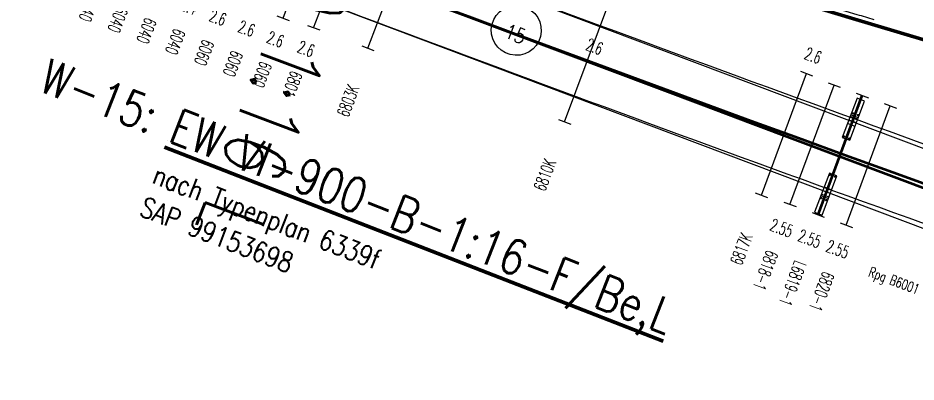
# Model space of a CAD drawing. Extents: x 2687065 to 2691361, y 1253360 to 1255888.
# Drawn here: x 2689215.91 to 2689233.87, y 1254935.64 to 1254942.92 of the extents above; entities that cross this region are included whole.
import ezdxf
from ezdxf.enums import TextEntityAlignment as Align

# ---------------------------------------------------------------- set-up
doc = ezdxf.new("R2010")
doc.units = 0
doc.header["$MEASUREMENT"] = 0
doc.linetypes.add('STRICHPUNKT', pattern=[1, 0.5, -0.25, 0, -0.25])
for name, color, linetype in [('A-HS-0014-_____', 1, 'STRICHPUNKT'), ('A-HS-0015-_____', 1, 'STRICHPUNKT'), ('A-N1-0014-_____', 1, 'STRICHPUNKT'), ('A-N1-0015-_____', 1, 'STRICHPUNKT'), ('BS-TR-A-Gleisstrang-LinieGeometrie', 7, 'Continuous'), ('BS-TR-A-Weiche-Kurzbezeichnung', 7, 'Continuous'), ('E-N1-0014-_____', 1, 'Continuous'), ('L-HS-0015-_____', 4, 'Continuous'), ('L-N1-0014-_____', 3, 'Continuous'), ('L-N1-0015-_____', 3, 'Continuous'), ('P-ON-0015-_____', 7, 'Continuous'), ('S-ON-0013-_____', 7, 'Continuous'), ('S-ON-0015-_____', 7, 'Continuous'), ('T-PP-0015-_____', 7, 'Continuous'), ('T-SS-0013-_____', 7, 'Continuous'), ('T-SS-0015-_____', 7, 'Continuous'), ('T-WW-0015-_____', 6, 'Continuous')]:
    doc.layers.add(name, color=color, linetype=linetype)
doc.styles.add('R6', font='simplex.shx', dxfattribs={"width": 0.6})
doc.styles.add('R7', font='simplex.shx', dxfattribs={"width": 0.7})
doc.styles.add('R8', font='simplex.shx', dxfattribs={"width": 0.8})
doc.styles.add('SUPPRIME', font='simplex.shx', dxfattribs={"width": 0.75})

# ---------------------------------------------------------------- blocks, each defined once
blk = doc.blocks.new('WeiVlpSchwelleR')
at = {"color": 7}
for p, q in [((-0.4999999999999886, -0.1300000000000048), (-0.4999999999999886, 0.1299999999999719)), ((0.5000000000000153, -0.1300000000000075), (0.5000000000000082, 0.1299999999999692))]:
    blk.add_line(p, q, dxfattribs=at)
at = {"color": 0, "linetype": 'ByBlock', "lineweight": -2}
blk.add_line((0.5000000000000118, -1.201402631621339e-14), (-0.4999999999999868, 4.853087807381139e-15), dxfattribs=at)
at = {"style": 'R6', "width": 0.6}
blk.add_attdef('LAENGE', text='', height=0.25, rotation=90, dxfattribs=at).set_placement((1.229737067022978, 0.007106245459260857, 6e-06), align=Align.MIDDLE)
at = {"style": 'R6', "width": 0.6, "flags": 1}
for tag, p in [('WVP-SKML', (-3, -5.426215032855453e-14, 2e-06)), ('WVP-SKMR', (5, -5.426215032855453e-14, 2e-06))]:
    blk.add_attdef(tag, text='', height=0.25, rotation=180, dxfattribs=at).set_placement(p, align=Align.MIDDLE_CENTER)
for tag, rotation, p in [('VERKLINKS', 180, (-0.8611075787620777, -8.73603956063954e-05, 2e-06)), ('VERKRECHTS', 179.9999999999973, (0.8750000000000082, -5.459328261269093e-14, 2e-06))]:
    blk.add_attdef(tag, text='', height=0.25, rotation=rotation, dxfattribs=at).set_placement(p, align=Align.MIDDLE)
at = {"color": 1, "extrusion": (-1, 1.836970198721029e-16, 1.224646799147353e-16), "style": 'R6', "width": 0.6, "flags": 8}
blk.add_attdef('WVP-ANL', text='', height=0.25, rotation=270, dxfattribs=at).set_placement((1.829950611378862e-14, -6.12323399573665e-17, 0.4999999999999904), align=Align.MIDDLE)
at = {"style": 'R6', "width": 0.6, "flags": 1}
blk.add_attdef('VERSCHIEBUNG', text='', height=0.25, rotation=179.9999999999999, dxfattribs=at).set_placement((1.75503510535756, -5.395683899678261e-14, 2.000000000057511e-06), align=Align.MIDDLE_LEFT)
at = {"color": 1, "extrusion": (1, -1.83697019872103e-16, 3.374459510989179e-32), "style": 'R6', "width": 0.6, "flags": 8}
blk.add_attdef('WVP-ANR', text='', height=0.25, rotation=270, dxfattribs=at).set_placement((-1.90594986648479e-14, -7.137320858570557e-15, 0.5000000000000118), align=Align.MIDDLE)
at = {"style": 'R6', "width": 0.6}
blk.add_attdef('BEZEICHNUNG', text='', height=0.25, rotation=180, dxfattribs=at).set_placement((3.371428571428583, -5.426215032855453e-14, 2.000000000057511e-06), align=Align.MIDDLE_LEFT)
blk = doc.blocks.new('WeiVlpWeiBez')
at = {"lineweight": 80}
blk.add_line((0, 0), (0, 0), dxfattribs=at)
at = {"lineweight": 80, "style": 'R8', "width": 0.8}
blk.add_attdef('WVP_WNR1', text='', height=0.7, dxfattribs=at).set_placement((0, 0), align=Align.RIGHT)
blk.add_attdef('WVP_WBE1', (0, 0), '', height=0.7, dxfattribs=at)
at = {"color": 7, "style": 'R6', "width": 0.6}
blk.add_attdef('WVP_WNR2', text='', height=0.25, dxfattribs=at).set_placement((0, 0), align=Align.RIGHT)
for tag, p in [('WVP_WBE2', (0, 0)), ('WVP_WVPN', (0, -0.4107919181288739))]:
    blk.add_attdef(tag, p, '', height=0.25, dxfattribs=at)
at = {"color": 7, "lineweight": 30, "style": 'R8', "width": 0.8}
for tag, p in [('WVP_WTPN', (0, -0.8999999999999999)), ('WVP_WSAP', (0, -1.6)), ('WVP_WZUS', (0, -2.3)), ('WVP_WWV', (0, -3))]:
    blk.add_attdef(tag, p, '', height=0.4, dxfattribs=at)
blk = doc.blocks.new('WeiVlpWeiNum')
at = {"color": 7}
blk.add_circle((0, 0, 1), 0.5, dxfattribs=at)
at = {"color": 7, "style": 'R8', "width": 0.8}
blk.add_attdef('WEICHENNR', text='', height=0.3, dxfattribs=at).set_placement((0, 0), align=Align.MIDDLE)
blk = doc.blocks.new('pla_RpgB6001')
at = {"color": 0, "linetype": 'ByBlock', "lineweight": -2}
blk.add_lwpolyline([(0.3749999999999997, 0.08000000000000011), (-0.4650000000000002, 0.08000000000000022), (-0.4650000000000003, -0.07999999999999978), (0.3749999999999997, -0.07999999999999989)], close=True, dxfattribs=at)
for points in [[(-0.1080000000000001, 0.08000000000000018), (-0.1080000000000001, -0.07999999999999975)], [(-0.0760000000000001, 0.08000000000000017), (-0.07600000000000012, -0.07999999999999984)]]:
    blk.add_lwpolyline(points, dxfattribs=at)
at = {"color": 1, "linetype": 'ByBlock', "lineweight": -2}
blk.add_lwpolyline([(1.221245327087673e-15, 0.08000000000000017), (1.165734175856414e-15, -0.07999999999999985)], dxfattribs=at)
at = {"color": 2, "linetype": 'ByBlock', "lineweight": -2}
blk.add_lwpolyline([(0.07600000000000005, 0.08000000000000013), (0.076, -0.07999999999999982)], dxfattribs=at)
at = {"color": 0, "linetype": 'ByBlock', "lineweight": -2}
for centre in [(-0.3300000000000001, 0), (-0.1550000000000001, 0.05500000000000018), (0.345, 0.05500000000000012), (-0.1550000000000002, -0.05499999999999982), (0.3449999999999996, -0.0549999999999999)]:
    blk.add_circle(centre, 0.012, dxfattribs=at)
at = {"color": 1, "linetype": 'ByBlock', "lineweight": -2}
blk.add_circle((0, 0), 0.02, dxfattribs=at)
at = {"style": 'R7', "width": 0.7}
blk.add_attdef('WVP-PBEZ', text='', height=0.025, rotation=269.5935867152447, dxfattribs=at).set_placement((-0.0925000000000001, -9.7144514654701e-17), align=Align.MIDDLE_CENTER)
blk.add_attdef('WVP-PLNR', text='', height=0.2, dxfattribs=at).set_placement((0, 0), align=Align.MIDDLE_LEFT)
at = {"style": 'R7', "width": 0.7, "flags": 1}
for tag, p in [('WVP-PLFK', (0.5366666666666667, -0.2)), ('WVP-PLSP', (0.5433333333333333, -0.3999999999999999)), ('WVP-PLDI', (0.4999999999999999, -0.6))]:
    blk.add_attdef(tag, text='', height=0.2, dxfattribs=at).set_placement(p, align=Align.MIDDLE)

msp = doc.modelspace()

# ---------------------------------------------------------------- linework, layer by layer
at = {"layer": 'A-HS-0014-_____', "extrusion": (0.01856783197649532, 0.07832280268803682, 0.9967551224823394), "elevation": 148676.4978869476, "flags": 128}
msp.add_lwpolyline([(-2327270.607667033, -1835422.054921527, -0.0162866445366345), (-2327214.359740658, -1835427.025257246)], format="xyb", dxfattribs=at)
at = {"layer": 'A-HS-0015-_____', "extrusion": (0.01804329580227478, 0.0724631591215498, 0.9972078670200696), "elevation": 139912.5850883046, "flags": 128}
msp.add_lwpolyline([(-2306319.897467382, -1862287.091721244, 0.01560596673952086), (-2306375.860925438, -1862282.304916803)], format="xyb", dxfattribs=at)
at = {"layer": 'A-N1-0014-_____', "extrusion": (0.01856783197649532, 0.07832280268803682, 0.9967551224823394), "elevation": 148676.4978869476, "flags": 128}
msp.add_lwpolyline([(-2327270.607667033, -1835422.054921527, -0.0005004820583355327), (-2327223.346897644, -1835424.731158233, -0.002643607657813), (-2327214.197048508, -1835425.307344319)], format="xyb", dxfattribs=at)
at = {"layer": 'A-N1-0015-_____', "extrusion": (0.01804329580227478, 0.0724631591215498, 0.9972078670200696), "elevation": 139912.5850883046, "flags": 128}
msp.add_lwpolyline([(-2306319.897467382, -1862287.091721244), (-2306375.711487282, -1862280.557766664)], dxfattribs=at)
at = {"layer": 'BS-TR-A-Gleisstrang-LinieGeometrie', "color": 2, "lineweight": 50, "true_color": 0xffff00}
for points in [[(2689222.11076, 1254944.00201, 454.2164), (2689223.0499093, 1254943.64865319, 454.2230633507129), (2689223.98905861, 1254943.29529638, 454.229690867667), (2689224.92820791, 1254942.94193957, 454.236282550886), (2689225.86735721, 1254942.58858276, 454.242838400392), (2689226.80650651, 1254942.23522595, 454.249358416213), (2689227.74565582, 1254941.88186914, 454.255842598373), (2689228.68480512, 1254941.52851233, 454.262290946896), (2689229.62395442, 1254941.17515552, 454.26870346181), (2689230.56310372, 1254940.82179872, 454.275080143136), (2689231.50225303, 1254940.46844191, 454.281420990902), (2689232.44140233, 1254940.1150851, 454.287726005127), (2689233.38055163, 1254939.76172829, 454.293995185839), (2689234.31970093, 1254939.40837148, 454.300228533062)], [(2689222.11086773, 1254944.00229624, 454.216392127527), (2689223.04988231, 1254943.64949246, 454.223012307773), (2689223.98928952, 1254943.29773548, 454.229514101718), (2689224.92908821, 1254942.94702575, 454.235897509632), (2689225.8692772, 1254942.5973637, 454.242162531783), (2689226.80985532, 1254942.24874976, 454.248309168432), (2689227.75082141, 1254941.90118437, 454.254337419837), (2689228.6921743, 1254941.55466796, 454.260247286249), (2689229.63391282, 1254941.20920096, 454.266038767914), (2689230.5760358, 1254940.8647838, 454.271711865077), (2689231.51854207, 1254940.52141691, 454.277266577971), (2689232.46143045, 1254940.17910071, 454.282702906832), (2689233.40469978, 1254939.83783563, 454.288020851884), (2689234.34834889, 1254939.49762209, 454.293220413351)]]:
    msp.add_polyline3d(points, dxfattribs=at)
at = {"layer": 'E-N1-0014-_____', "extrusion": (0.01856783197649532, 0.07832280268803682, 0.9967551224823394), "elevation": 148676.4978869476, "flags": 128}
msp.add_lwpolyline([(-2327223.662939238, -1835424.061868467, -3.742961612444952e-06), (-2327223.309499383, -1835424.082234995, -0.002127904956335115), (-2327215.938528506, -1835424.538769046, -0.002127904956335115)], format="xyb", dxfattribs=at)
at = {"layer": 'L-HS-0015-_____', "extrusion": (0.01804329580227478, 0.0724631591215498, 0.9972078670200696), "elevation": 139912.5850883046, "flags": 128}
for points in [[(-2306319.984671823, -1862287.83663425, 0.005774876275537179), (-2306340.641841336, -1862285.659905823, 0.005774876275537179)], [(-2306319.810262942, -1862286.346808239, 0.005768378771686435), (-2306340.478582199, -1862284.16863336, 0.005768378771686435)]]:
    msp.add_lwpolyline(points, format="xyb", dxfattribs=at)
at = {"layer": 'L-N1-0014-_____', "lineweight": 70, "extrusion": (0.01856783197649532, 0.07832280268803682, 0.9967551224823394), "const_width": 0.07, "elevation": 148676.4978869476, "flags": 128}
msp.add_lwpolyline([(-2327225.616941711, -1835423.849201976, -2.449682682334531e-05), (-2327223.303745805, -1835423.98240065, -0.002643607657813146), (-2327214.145955842, -1835424.55908665, -0.00356511568828711), (-2327204.20142367, -1835425.308861437, -0.006928306320745937)], format="xyb", dxfattribs=at)
at = {"layer": 'L-N1-0015-_____', "extrusion": (0.01804329580227478, 0.0724631591215498, 0.9972078670200696), "elevation": 139912.5850883046, "flags": 128}
for points in [[(-2306319.984671776, -1862287.836634255), (-2306340.626469133, -1862285.420170316)], [(-2306319.810262988, -1862286.346808233), (-2306340.459251648, -1862283.929502434)]]:
    msp.add_lwpolyline(points, dxfattribs=at)

# ---------------------------------------------------------------- block references
at = {"layer": 'P-ON-0015-_____', "extrusion": (0.01804329580227478, 0.0724631591215498, 0.9972078670200696), "rotation": 83.32297220687443}
msp.add_blockref('pla_RpgB6001', (-2306330.841086808, -1862286.569235137, 139912.5850883046), dxfattribs=at)
at = {"layer": 'P-ON-0015-_____', "extrusion": (0.01804329580227478, 0.0724631591215498, 0.9972078670200696)}
ref = msp.add_blockref('pla_RpgB6001', (-2306330.675676608, -1862285.071307878, 139912.5850883046), dxfattribs=dict(at, rotation=263.3229722068745))
ref.add_attrib('WVP-PLNR', 'Rpg B6001', dxfattribs={"layer": 'T-PP-0015-_____', "extrusion": (0.01804329580227478, 0.0724631591215498, 0.9972078670200696), "height": 0.2, "rotation": 173.3229722113704, "style": 'R7', "width": 0.7}).set_placement((-2306331.891087581, -1862283.735439597, 139912.5850883046), align=Align.MIDDLE_LEFT)
at = {"layer": 'S-ON-0013-_____', "extrusion": (0.02521914972572503, 0.07637716217026169, 0.9967600130351985)}
ref = msp.add_blockref('WeiVlpSchwelleR', (-2160134.264569816, -2028217.673984843, 164121.6433555595), dxfattribs=dict(at, xscale=2.4, rotation=87.33923099001537))
ref.add_attrib('BEZEICHNUNG', '6040', dxfattribs={"layer": 'T-SS-0013-_____', "extrusion": (0.02521914972572503, 0.07637716217026169, 0.9967600130351985), "height": 0.25, "rotation": 87.33923098927043, "style": 'R6', "width": 0.6}).set_placement((-2160134.160119213, -2028215.42641058, 164121.6433555596), align=Align.MIDDLE_LEFT)
ref.add_attrib('LAENGE', '2.4', dxfattribs={"layer": 'T-SS-0013-_____', "extrusion": (0.02521914972572503, 0.07637716217026169, 0.9967600130351985), "height": 0.25, "rotation": 177.3392309837004, "style": 'R6', "width": 0.6}).set_placement((-2160134.189768382, -2028215.925584218, 164121.6433555595), align=Align.MIDDLE)
ref.add_attrib('WVP-ANL', 'Z', dxfattribs={"layer": 'T-SS-0013-_____', "color": 1, "extrusion": (0.3562709022836337, 0.9309218602016734, -0.08034634020701496), "height": 0.2999999999999999, "rotation": 269.7853687392396, "style": 'R6', "width": 0.6}).set_placement((-2063021.217527415, 171850.9545366582, 2126311.053550826), align=Align.MIDDLE)
ref = msp.add_blockref('WeiVlpSchwelleR', (-2160134.878678282, -2028217.64565582, 164121.6433555595), dxfattribs=dict(at, xscale=2.4, rotation=87.37836791920193))
ref.add_attrib('BEZEICHNUNG', '6040', dxfattribs={"layer": 'T-SS-0013-_____', "extrusion": (0.02521914972572503, 0.07637716217026169, 0.9967600130351985), "height": 0.25, "rotation": 87.37836793164016, "style": 'R6', "width": 0.6}).set_placement((-2160134.775762951, -2028215.398010733, 164121.6433555595), align=Align.MIDDLE_LEFT)
ref.add_attrib('LAENGE', '2.4', dxfattribs={"layer": 'T-SS-0013-_____', "extrusion": (0.02521914972572503, 0.07637716217026169, 0.9967600130351985), "height": 0.25, "rotation": 177.3783679117758, "style": 'R6', "width": 0.6}).set_placement((-2160134.805071144, -2028215.897204508, 164121.6433555596), align=Align.MIDDLE)
ref.add_attrib('WVP-ANL', 'Z', dxfattribs={"layer": 'T-SS-0013-_____', "color": 1, "extrusion": (0.3556328045497512, 0.9311655959606285, -0.08034887197320238), "height": 0.2999999999999999, "rotation": 269.7885234757609, "style": 'R6', "width": 0.6}).set_placement((-2064483.214729921, 171742.7245025315, 2124900.943218173), align=Align.MIDDLE)
ref = msp.add_blockref('WeiVlpSchwelleR', (-2160135.492805957, -2028217.617746281, 164121.6433555596), dxfattribs=dict(at, xscale=2.4, rotation=87.41750484838853))
ref.add_attrib('BEZEICHNUNG', '6040', dxfattribs={"layer": 'T-SS-0013-_____', "extrusion": (0.02521914972572503, 0.07637716217026169, 0.9967600130351985), "height": 0.25, "rotation": 87.41750484077212, "style": 'R6', "width": 0.6}).set_placement((-2160135.391425944, -2028215.37003142, 164121.6433555595), align=Align.MIDDLE_LEFT)
ref.add_attrib('LAENGE', '2.4', dxfattribs={"layer": 'T-SS-0013-_____', "extrusion": (0.02521914972572503, 0.07637716217026169, 0.9967600130351985), "height": 0.25, "rotation": 177.417504848268, "style": 'R6', "width": 0.6}).set_placement((-2160135.420393147, -2028215.869245098, 164121.6433555596), align=Align.MIDDLE)
ref.add_attrib('WVP-ANL', 'Z', dxfattribs={"layer": 'T-SS-0013-_____', "color": 1, "extrusion": (0.3549945408839157, 0.9314088972542462, -0.08035136625003247), "height": 0.2999999999999999, "rotation": 269.7916783122347, "style": 'R6', "width": 0.6}).set_placement((-2065944.243029363, 171634.3268853006, 2123489.841025098), align=Align.MIDDLE)
ref = msp.add_blockref('WeiVlpSchwelleR', (-2160136.106952552, -2028217.590256239, 164121.6433555596), dxfattribs=dict(at, xscale=2.399999999999999, rotation=87.45664177757509))
ref.add_attrib('BEZEICHNUNG', '6040', dxfattribs={"layer": 'T-SS-0013-_____', "extrusion": (0.02521914972572503, 0.07637716217026169, 0.9967600130351985), "height": 0.25, "rotation": 87.4566417847806, "style": 'R6', "width": 0.6}).set_placement((-2160136.007107906, -2028215.342472654, 164121.6433555596), align=Align.MIDDLE_LEFT)
ref.add_attrib('LAENGE', '2.4', dxfattribs={"layer": 'T-SS-0013-_____', "extrusion": (0.02521914972572503, 0.07637716217026169, 0.9967600130351985), "height": 0.25, "rotation": 177.4566417864616, "style": 'R6', "oblique": 359.9999999999999, "width": 0.6}).set_placement((-2160136.035734104, -2028215.841706002, 164121.6433555596), align=Align.MIDDLE)
ref = msp.add_blockref('WeiVlpSchwelleR', (-2160136.721117781, -2028217.563185708, 164121.6433555596), dxfattribs=dict(at, xscale=2.6, rotation=87.49577870676163))
ref.add_attrib('BEZEICHNUNG', '6060', dxfattribs={"layer": 'T-SS-0013-_____', "extrusion": (0.02521914972572503, 0.07637716217026169, 0.9967600130351985), "height": 0.2499999999999999, "rotation": 87.49577869763796, "style": 'R6', "width": 0.6}).set_placement((-2160136.622808548, -2028215.315334446, 164121.6433555596), align=Align.MIDDLE_LEFT)
ref.add_attrib('LAENGE', '2.6', dxfattribs={"layer": 'T-SS-0013-_____', "extrusion": (0.02521914972572503, 0.07637716217026169, 0.9967600130351985), "height": 0.2499999999999999, "rotation": 177.4957787007404, "style": 'R6', "width": 0.6}).set_placement((-2160136.650776492, -2028215.814599964, 164121.6433555596), align=Align.MIDDLE)
ref = msp.add_blockref('WeiVlpSchwelleR', (-2160137.335301358, -2028217.5365347, 164121.6433555595), dxfattribs=dict(at, xscale=2.6, rotation=87.5349156359482))
ref.add_attrib('BEZEICHNUNG', '6060', dxfattribs={"layer": 'T-SS-0013-_____', "extrusion": (0.02521914972572503, 0.07637716217026169, 0.9967600130351985), "height": 0.25, "rotation": 87.53491562728482, "style": 'R6', "width": 0.6}).set_placement((-2160137.238527584, -2028215.288616811, 164121.6433555596), align=Align.MIDDLE_LEFT)
ref.add_attrib('LAENGE', '2.6', dxfattribs={"layer": 'T-SS-0013-_____', "extrusion": (0.02521914972572503, 0.07637716217026169, 0.9967600130351985), "height": 0.25, "rotation": 177.5349156281503, "style": 'R6', "width": 0.6}).set_placement((-2160137.266154489, -2028215.787901316, 164121.6433555595), align=Align.MIDDLE)
ref = msp.add_blockref('WeiVlpSchwelleR', (-2160137.949502997, -2028217.510303227, 164121.6433555595), dxfattribs=dict(at, xscale=2.6, rotation=87.57405256513476))
ref.add_attrib('BEZEICHNUNG', '6060', dxfattribs={"layer": 'T-SS-0013-_____', "extrusion": (0.02521914972572503, 0.07637716217026169, 0.9967600130351985), "height": 0.25, "rotation": 87.57405256230786, "style": 'R6', "width": 0.6}).set_placement((-2160137.854264726, -2028215.262319759, 164121.6433555596), align=Align.MIDDLE_LEFT)
ref.add_attrib('LAENGE', '2.6', dxfattribs={"layer": 'T-SS-0013-_____', "extrusion": (0.02521914972572503, 0.07637716217026169, 0.9967600130351985), "height": 0.25, "rotation": 177.5740525649519, "style": 'R6', "width": 0.6}).set_placement((-2160137.881550579, -2028215.76162302, 164121.6433555595), align=Align.MIDDLE)
at = {"layer": 'S-ON-0015-_____', "extrusion": (0.01804329580227478, 0.0724631591215498, 0.9972078670200696)}
ref = msp.add_blockref('WeiVlpSchwelleR', (-2306320.076247574, -1862287.070801128, 139912.5850883046), dxfattribs=dict(at, xscale=2.599999999999999, rotation=83.32297046428937))
ref.add_attrib('BEZEICHNUNG', '6801', dxfattribs={"layer": 'T-SS-0015-_____', "extrusion": (0.01804329580227478, 0.0724631591215498, 0.9972078670200696), "height": 0.25, "rotation": 83.32297046186507, "style": 'R6', "width": 0.6}).set_placement((-2306319.814633277, -1862284.836053163, 139912.5850883046), align=Align.MIDDLE_LEFT)
ref.add_attrib('LAENGE', '2.6', dxfattribs={"layer": 'T-SS-0015-_____', "extrusion": (0.01804329580227478, 0.0724631591215498, 0.9972078670200696), "height": 0.25, "rotation": 173.3229704672241, "style": 'R6', "width": 0.6}).set_placement((-2306319.878856103, -1862285.331960102, 139912.5850883046), align=Align.MIDDLE)
ref = msp.add_blockref('WeiVlpSchwelleR', (-2306321.228436443, -1862286.936411853, 139912.5850883046), dxfattribs=dict(at, xscale=2.6, rotation=83.3229893469302))
ref.add_attrib('BEZEICHNUNG', '6803K', dxfattribs={"layer": 'T-SS-0015-_____', "extrusion": (0.01804329580227478, 0.0724631591215498, 0.9972078670200696), "height": 0.25, "rotation": 263.3229893378094, "style": 'R6', "width": 0.6}).set_placement((-2306320.908629778, -1862284.204568285, 139912.5850883046), align=Align.MIDDLE_LEFT)
ref.add_attrib('LAENGE', '2.6', dxfattribs={"layer": 'T-SS-0015-_____', "extrusion": (0.01804329580227478, 0.0724631591215498, 0.9972078670200696), "height": 0.25, "rotation": 173.3229893398576, "style": 'R6', "width": 0.6}).set_placement((-2306321.300487488, -1862287.343535354, 139912.5850883046), align=Align.MIDDLE)
ref = msp.add_blockref('WeiVlpSchwelleR', (-2306325.398381401, -1862286.456323357, 139912.5850883046), dxfattribs=dict(at, xscale=2.6, rotation=83.51313113785686))
ref.add_attrib('BEZEICHNUNG', '6810K', dxfattribs={"layer": 'T-SS-0015-_____', "extrusion": (0.01804329580227478, 0.0724631591215498, 0.9972078670200696), "height": 0.25, "rotation": 263.5131311342784, "style": 'R6', "width": 0.6}).set_placement((-2306325.086736557, -1862283.715467, 139912.5850883046), align=Align.MIDDLE_LEFT)
ref.add_attrib('LAENGE', '2.6', dxfattribs={"layer": 'T-SS-0015-_____', "extrusion": (0.01804329580227478, 0.0724631591215498, 0.9972078670200696), "height": 0.25, "rotation": 173.5131311302408, "style": 'R6', "width": 0.6}).set_placement((-2306325.468824654, -1862286.773315279, 139912.5850883046), align=Align.MIDDLE)
ref = msp.add_blockref('WeiVlpSchwelleR', (-2306329.570398643, -1862285.985854611, 139912.5850883046), dxfattribs=dict(at, xscale=2.6, rotation=83.62519131690102))
ref.add_attrib('BEZEICHNUNG', '6817K', dxfattribs={"layer": 'T-SS-0015-_____', "extrusion": (0.01804329580227478, 0.0724631591215498, 0.9972078670200696), "height": 0.25, "rotation": 263.6251913233276, "style": 'R6', "width": 0.6}).set_placement((-2306329.262137134, -1862283.226690541, 139912.5850883046), align=Align.MIDDLE_LEFT)
ref.add_attrib('LAENGE', '2.6', dxfattribs={"layer": 'T-SS-0015-_____', "extrusion": (0.01804329580227478, 0.0724631591215498, 0.9972078670200696), "height": 0.25, "rotation": 173.6251913127882, "style": 'R6', "width": 0.6}).set_placement((-2306329.754562457, -1862287.658132837, 139912.5850883046), align=Align.MIDDLE)
ref = msp.add_blockref('WeiVlpSchwelleR', (-2306330.166202391, -1862285.919469696, 139912.5850883046), dxfattribs=dict(at, xscale=2.549999999999999, rotation=83.66200850579392))
ref.add_attrib('BEZEICHNUNG', '6818-1', dxfattribs={"layer": 'T-SS-0015-_____', "extrusion": (0.01804329580227478, 0.0724631591215498, 0.9972078670200696), "height": 0.25, "rotation": 83.66200851196584, "style": 'R6', "width": 0.6}).set_placement((-2306329.914541774, -1862283.65373141, 139912.5850883046), align=Align.MIDDLE_LEFT)
ref.add_attrib('LAENGE', '2.55', dxfattribs={"layer": 'T-SS-0015-_____', "extrusion": (0.01804329580227478, 0.0724631591215498, 0.9972078670200696), "height": 0.25, "rotation": 173.6620085090398, "style": 'R6', "width": 0.6}).set_placement((-2306329.975997644, -1862284.149991573, 139912.5850883046), align=Align.MIDDLE)
at = {"layer": 'S-ON-0015-_____', "color": 6, "lineweight": 50, "extrusion": (0.01804329580227478, 0.0724631591215498, 0.9972078670200696)}
ref = msp.add_blockref('WeiVlpSchwelleR', (-2306330.762027057, -1862285.85328318, 139912.5850883046), dxfattribs=dict(at, xscale=2.549999999999999, rotation=83.6985832423233))
ref.add_attrib('BEZEICHNUNG', 'L6819-1', dxfattribs={"layer": 'T-SS-0015-_____', "extrusion": (0.01804329580227478, 0.0724631591215498, 0.9972078670200696), "height": 0.25, "rotation": 83.69858325251613, "style": 'R6', "width": 0.6}).set_placement((-2306330.511424208, -1862283.583865464, 139912.5850883046), align=Align.MIDDLE_LEFT)
ref.add_attrib('LAENGE', '2.55', dxfattribs={"layer": 'T-SS-0015-_____', "extrusion": (0.01804329580227478, 0.0724631591215498, 0.9972078670200696), "height": 0.25, "rotation": 173.6985832413245, "style": 'R6', "width": 0.6}).set_placement((-2306330.572574522, -1862284.080163554, 139912.5850883046), align=Align.MIDDLE)
at = {"layer": 'S-ON-0015-_____', "extrusion": (0.01804329580227478, 0.0724631591215498, 0.9972078670200696)}
ref = msp.add_blockref('WeiVlpSchwelleR', (-2306331.357872509, -1862285.787295079, 139912.5850883046), dxfattribs=dict(at, xscale=2.549999999999999, rotation=83.7349006318748))
ref.add_attrib('BEZEICHNUNG', '6820-1', dxfattribs={"layer": 'T-SS-0015-_____', "extrusion": (0.01804329580227478, 0.0724631591215498, 0.9972078670200696), "height": 0.25, "rotation": 83.73490062916785, "style": 'R6', "width": 0.6}).set_placement((-2306331.108300039, -1862283.51400114, 139912.5850883046), align=Align.MIDDLE_LEFT)
ref.add_attrib('LAENGE', '2.55', dxfattribs={"layer": 'T-SS-0015-_____', "extrusion": (0.01804329580227478, 0.0724631591215498, 0.9972078670200696), "height": 0.25, "rotation": 173.7349006293156, "style": 'R6', "width": 0.6}).set_placement((-2306331.16914768, -1862284.010336625, 139912.5850883046), align=Align.MIDDLE)
at = {"layer": 'T-WW-0015-_____', "extrusion": (0.01804329580227478, 0.0724631591215498, 0.9972078670200696)}
ref = msp.add_blockref('WeiVlpWeiNum', (-2306323.871357197, -1862286.63546101, 139912.5850883046), dxfattribs=dict(at, rotation=172.741665985885))
ref.add_attrib('WEICHENNR', '15', dxfattribs={"layer": '0', "color": 7, "extrusion": (0.01804329580227478, 0.0724631591215498, 0.9972078670200696), "height": 0.2999999999999999, "rotation": 172.7416659821964, "style": 'R8', "width": 0.8}).set_placement((-2306323.871357197, -1862286.63546101, 139912.5850883046), align=Align.MIDDLE)
ref = msp.add_blockref('WeiVlpWeiBez', (-2306317.626605593, -1862282.869142039, 139912.5850883046), dxfattribs=dict(at, rotation=172.741665985885))
ref.add_attrib('WVP_WNR1', 'W-15: ', dxfattribs={"layer": '0', "lineweight": 80, "extrusion": (0.01804329580227478, 0.0724631591215498, 0.9972078670200696), "height": 0.6999999999999998, "rotation": 172.7416659821964, "style": 'R8', "width": 0.7999999999999999}).set_placement((-2306317.626605593, -1862282.869142039, 139912.5850883046), align=Align.RIGHT)
ref.add_attrib('WVP_WBE1', '%%uEW VI-900-B-1:16-F/Be,L%%u', (-2306317.626605593, -1862282.869142039, 139912.5850883046), dxfattribs={"layer": '0', "lineweight": 80, "extrusion": (0.01804329580227478, 0.0724631591215498, 0.9972078670200696), "height": 0.6999999999999998, "rotation": 172.7416659821964, "style": 'R8', "width": 0.7999999999999999})
ref.add_attrib('WVP_WTPN', 'nach Typenplan 6339f', (-2306317.512896658, -1862281.976354114, 139912.5850883046), dxfattribs={"layer": '0', "color": 7, "lineweight": 30, "extrusion": (0.01804329580227478, 0.0724631591215498, 0.9972078670200696), "height": 0.4, "rotation": 172.7416659821964, "style": 'R8', "width": 0.8000000000000002})
ref.add_attrib('WVP_WSAP', 'SAP 99153698', (-2306317.424456376, -1862281.281963506, 139912.5850883046), dxfattribs={"layer": '0', "color": 7, "lineweight": 30, "extrusion": (0.01804329580227478, 0.0724631591215498, 0.9972078670200696), "height": 0.4, "rotation": 172.7416659821964, "style": 'R8', "width": 0.8000000000000002})

# ---------------------------------------------------------------- texts
at = {"layer": 'BS-TR-A-Weiche-Kurzbezeichnung', "color": 2, "lineweight": 50, "true_color": 0xffff00, "style": 'SUPPRIME', "width": 0.75}
msp.add_text('BSD 15 EW VI 900 1:16 L', height=1.25, rotation=249.37601478955, dxfattribs=at).set_placement((2689225.32343974, 1254954.3127452, 454.216392127527))

doc.saveas('drawing.dxf')
